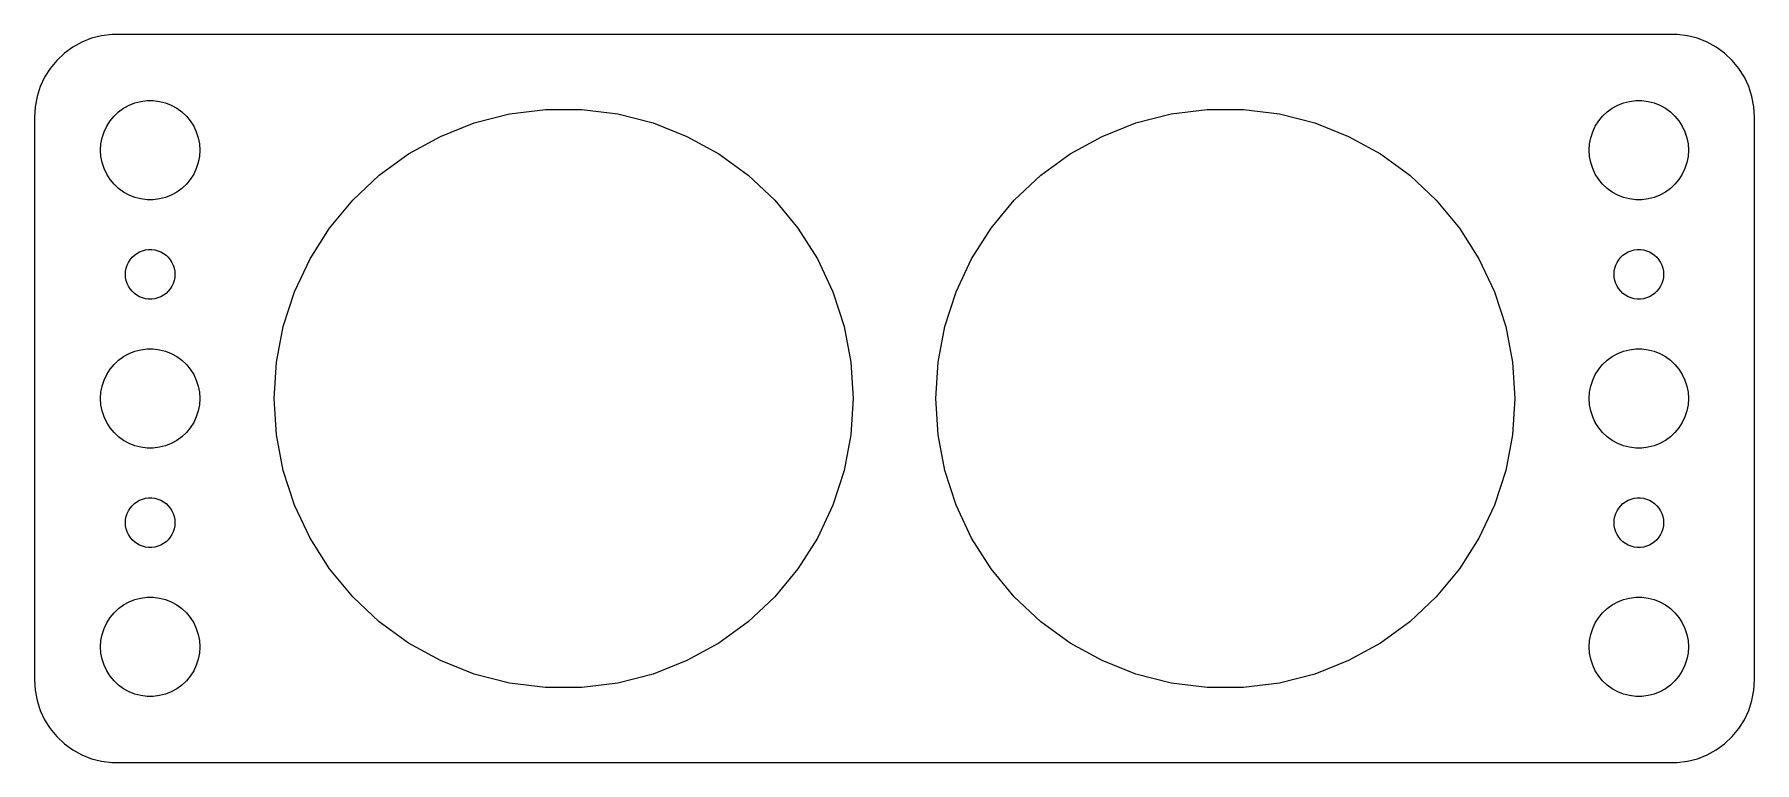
# Model space of a CAD drawing. Header units: metres. Extents: x -52 to 52, y -22 to 22.
import ezdxf

# ---------------------------------------------------------------- set-up
doc = ezdxf.new("R2010")
doc.units = ezdxf.units.M

msp = doc.modelspace()

# ---------------------------------------------------------------- linework, layer by layer
for p, q in [((-47.9369, 21.9114), (-48.5451, 21.7553)), ((-47.3139, 21.9901), (-47.9369, 21.9114)), ((47.3139, 21.9901), (-47.3139, 21.9901)), ((47.9369, 21.9114), (47.3139, 21.9901)), ((48.5451, 21.7553), (47.9369, 21.9114)), ((-50.1871, 20.8526), (-50.6448, 20.4227)), ((-49.6791, 21.2216), (-50.1871, 20.8526)), ((-49.1289, 21.5241), (-49.6791, 21.2216)), ((-48.5451, 21.7553), (-49.1289, 21.5241)), ((49.1289, 21.5241), (48.5451, 21.7553)), ((49.6791, 21.2216), (49.1289, 21.5241)), ((50.1871, 20.8526), (49.6791, 21.2216)), ((50.6448, 20.4227), (50.1871, 20.8526)), ((-51.0451, 19.9389), (-51.3815, 19.4088)), ((-50.6448, 20.4227), (-51.0451, 19.9389)), ((51.0451, 19.9389), (50.6448, 20.4227)), ((51.3815, 19.4088), (51.0451, 19.9389)), ((-51.6489, 18.8406), (-51.8429, 18.2434)), ((-51.3815, 19.4088), (-51.6489, 18.8406)), ((51.6489, 18.8406), (51.3815, 19.4088)), ((51.8429, 18.2434), (51.6489, 18.8406)), ((-51.8429, 18.2434), (-51.9606, 17.6267)), ((-46.6075, 17.533), (-46.2773, 17.7145)), ((-46.2773, 17.7145), (-45.927, 17.8532)), ((-45.927, 17.8532), (-45.5621, 17.9469)), ((-45.5621, 17.9469), (-45.1884, 17.9941)), ((-45.1884, 17.9941), (-44.8116, 17.9941)), ((-44.8116, 17.9941), (-44.4379, 17.9469)), ((-44.4379, 17.9469), (-44.0729, 17.8532)), ((-44.0729, 17.8532), (-43.7227, 17.7145)), ((-43.7227, 17.7145), (-43.3925, 17.533)), ((43.3925, 17.533), (43.7227, 17.7145)), ((43.7227, 17.7145), (44.0729, 17.8532)), ((44.0729, 17.8532), (44.4379, 17.9469)), ((44.4379, 17.9469), (44.8116, 17.9941)), ((44.8116, 17.9941), (45.1884, 17.9941)), ((45.1884, 17.9941), (45.5621, 17.9469)), ((45.5621, 17.9469), (45.927, 17.8532)), ((45.927, 17.8532), (46.2773, 17.7145)), ((46.2773, 17.7145), (46.6075, 17.533)), ((51.9606, 17.6267), (51.8429, 18.2434)), ((-51.9606, 17.6267), (-52, 17)), ((-52, 17), (-52, -17)), ((-47.6289, 16.4453), (-47.427, 16.7634)), ((-47.427, 16.7634), (-47.1869, 17.0536)), ((-47.1869, 17.0536), (-46.9123, 17.3115)), ((-46.9123, 17.3115), (-46.6075, 17.533)), ((-43.3925, 17.533), (-43.0877, 17.3115)), ((-43.0877, 17.3115), (-42.8131, 17.0536)), ((-42.8131, 17.0536), (-42.5729, 16.7634)), ((-42.5729, 16.7634), (-42.3711, 16.4453)), ((-27.4511, 15.8345), (-25.4078, 16.6435)), ((-25.4078, 16.6435), (-23.2792, 17.19)), ((-23.2792, 17.19), (-21.0988, 17.4655)), ((-21.0988, 17.4655), (-18.9012, 17.4655)), ((-18.9012, 17.4655), (-16.7208, 17.19)), ((-16.7208, 17.19), (-14.5922, 16.6435)), ((-14.5922, 16.6435), (-12.5489, 15.8345)), ((12.5489, 15.8345), (14.5922, 16.6435)), ((14.5922, 16.6435), (16.7208, 17.19)), ((16.7208, 17.19), (18.9012, 17.4655)), ((18.9012, 17.4655), (21.0988, 17.4655)), ((21.0988, 17.4655), (23.2792, 17.19)), ((23.2792, 17.19), (25.4078, 16.6435)), ((25.4078, 16.6435), (27.4511, 15.8345)), ((42.3711, 16.4453), (42.5729, 16.7634)), ((42.5729, 16.7634), (42.8131, 17.0536)), ((42.8131, 17.0536), (43.0877, 17.3115)), ((43.0877, 17.3115), (43.3925, 17.533)), ((46.6075, 17.533), (46.9123, 17.3115)), ((46.9123, 17.3115), (47.1869, 17.0536)), ((47.1869, 17.0536), (47.427, 16.7634)), ((47.427, 16.7634), (47.6289, 16.4453)), ((52, 17), (51.9606, 17.6267)), ((52, -17), (52, 17)), ((-47.9763, 15.376), (-47.9057, 15.7461)), ((-47.9057, 15.7461), (-47.7893, 16.1044)), ((-47.7893, 16.1044), (-47.6289, 16.4453)), ((-42.3711, 16.4453), (-42.2107, 16.1044)), ((-42.2107, 16.1044), (-42.0942, 15.7461)), ((-42.0942, 15.7461), (-42.0237, 15.376)), ((-29.377, 14.7757), (-27.4511, 15.8345)), ((-12.5489, 15.8345), (-10.623, 14.7757)), ((10.623, 14.7757), (12.5489, 15.8345)), ((27.4511, 15.8345), (29.377, 14.7757)), ((42.0237, 15.376), (42.0942, 15.7461)), ((42.0942, 15.7461), (42.2107, 16.1044)), ((42.2107, 16.1044), (42.3711, 16.4453)), ((47.6289, 16.4453), (47.7893, 16.1044)), ((47.7893, 16.1044), (47.9057, 15.7461)), ((47.9057, 15.7461), (47.9763, 15.376)), ((-48, 15), (-47.9763, 15.376)), ((-47.9763, 14.624), (-48, 15)), ((-47.9057, 14.2539), (-47.9763, 14.624)), ((-42.0237, 14.624), (-42.0942, 14.2539)), ((-42.0237, 15.376), (-42, 15)), ((-42, 15), (-42.0237, 14.624)), ((-31.1549, 13.484), (-29.377, 14.7757)), ((-10.623, 14.7757), (-8.84508, 13.484)), ((8.84508, 13.484), (10.623, 14.7757)), ((29.377, 14.7757), (31.1549, 13.484)), ((42, 15), (42.0237, 15.376)), ((42.0237, 14.624), (42, 15)), ((42.0942, 14.2539), (42.0237, 14.624)), ((47.9763, 14.624), (47.9057, 14.2539)), ((47.9763, 15.376), (48, 15)), ((48, 15), (47.9763, 14.624)), ((-47.7893, 13.8956), (-47.9057, 14.2539)), ((-47.6289, 13.5547), (-47.7893, 13.8956)), ((-47.427, 13.2366), (-47.6289, 13.5547)), ((-42.3711, 13.5547), (-42.5729, 13.2366)), ((-42.2107, 13.8956), (-42.3711, 13.5547)), ((-42.0942, 14.2539), (-42.2107, 13.8956)), ((42.2107, 13.8956), (42.0942, 14.2539)), ((42.3711, 13.5547), (42.2107, 13.8956)), ((42.5729, 13.2366), (42.3711, 13.5547)), ((47.6289, 13.5547), (47.427, 13.2366)), ((47.7893, 13.8956), (47.6289, 13.5547)), ((47.9057, 14.2539), (47.7893, 13.8956)), ((-47.1869, 12.9464), (-47.427, 13.2366)), ((-46.9123, 12.6884), (-47.1869, 12.9464)), ((-46.6075, 12.467), (-46.9123, 12.6884)), ((-43.0877, 12.6884), (-43.3925, 12.467)), ((-42.8131, 12.9464), (-43.0877, 12.6884)), ((-42.5729, 13.2366), (-42.8131, 12.9464)), ((-32.7569, 11.9796), (-31.1549, 13.484)), ((-8.84508, 13.484), (-7.24304, 11.9796)), ((7.24304, 11.9796), (8.84508, 13.484)), ((31.1549, 13.484), (32.7569, 11.9796)), ((42.8131, 12.9464), (42.5729, 13.2366)), ((43.0877, 12.6884), (42.8131, 12.9464)), ((43.3925, 12.467), (43.0877, 12.6884)), ((46.9123, 12.6884), (46.6075, 12.467)), ((47.1869, 12.9464), (46.9123, 12.6884)), ((47.427, 13.2366), (47.1869, 12.9464)), ((-46.2773, 12.2855), (-46.6075, 12.467)), ((-45.927, 12.1468), (-46.2773, 12.2855)), ((-45.5621, 12.0531), (-45.927, 12.1468)), ((-45.1884, 12.0059), (-45.5621, 12.0531)), ((-44.8116, 12.0059), (-45.1884, 12.0059)), ((-44.4379, 12.0531), (-44.8116, 12.0059)), ((-44.0729, 12.1468), (-44.4379, 12.0531)), ((-43.7227, 12.2855), (-44.0729, 12.1468)), ((-43.3925, 12.467), (-43.7227, 12.2855)), ((-34.1578, 10.2862), (-32.7569, 11.9796)), ((-7.24304, 11.9796), (-5.84219, 10.2862)), ((5.84219, 10.2862), (7.24304, 11.9796)), ((32.7569, 11.9796), (34.1578, 10.2862)), ((43.7227, 12.2855), (43.3925, 12.467)), ((44.0729, 12.1468), (43.7227, 12.2855)), ((44.4379, 12.0531), (44.0729, 12.1468)), ((44.8116, 12.0059), (44.4379, 12.0531)), ((45.1884, 12.0059), (44.8116, 12.0059)), ((45.5621, 12.0531), (45.1884, 12.0059)), ((45.927, 12.1468), (45.5621, 12.0531)), ((46.2773, 12.2855), (45.927, 12.1468)), ((46.6075, 12.467), (46.2773, 12.2855)), ((-35.3354, 8.43068), (-34.1578, 10.2862)), ((-5.84219, 10.2862), (-4.66463, 8.43068)), ((4.66463, 8.43068), (5.84219, 10.2862)), ((34.1578, 10.2862), (35.3354, 8.43068)), ((-46.3145, 8.22263), (-46.2135, 8.38167)), ((-46.2135, 8.38167), (-46.0934, 8.52681)), ((-46.0934, 8.52681), (-45.9561, 8.65576)), ((-45.9561, 8.65576), (-45.8037, 8.76648)), ((-45.8037, 8.76648), (-45.6387, 8.85724)), ((-45.6387, 8.85724), (-45.4635, 8.92657)), ((-45.4635, 8.92657), (-45.2811, 8.97342)), ((-45.2811, 8.97342), (-45.0942, 8.99704)), ((-45.0942, 8.99704), (-44.9058, 8.99704)), ((-44.9058, 8.99704), (-44.7189, 8.97342)), ((-44.7189, 8.97342), (-44.5365, 8.92657)), ((-44.5365, 8.92657), (-44.3613, 8.85724)), ((-44.3613, 8.85724), (-44.1963, 8.76648)), ((-44.1963, 8.76648), (-44.0439, 8.65576)), ((-44.0439, 8.65576), (-43.9065, 8.52681)), ((-43.9065, 8.52681), (-43.7865, 8.38167)), ((-43.7865, 8.38167), (-43.6855, 8.22263)), ((-36.2711, 6.44217), (-35.3354, 8.43068)), ((-4.66463, 8.43068), (-3.7289, 6.44217)), ((3.7289, 6.44217), (4.66463, 8.43068)), ((35.3354, 8.43068), (36.2711, 6.44217)), ((43.6855, 8.22263), (43.7865, 8.38167)), ((43.7865, 8.38167), (43.9065, 8.52681)), ((43.9065, 8.52681), (44.0439, 8.65576)), ((44.0439, 8.65576), (44.1963, 8.76648)), ((44.1963, 8.76648), (44.3613, 8.85724)), ((44.3613, 8.85724), (44.5365, 8.92657)), ((44.5365, 8.92657), (44.7189, 8.97342)), ((44.7189, 8.97342), (44.9058, 8.99704)), ((44.9058, 8.99704), (45.0942, 8.99704)), ((45.0942, 8.99704), (45.2811, 8.97342)), ((45.2811, 8.97342), (45.4635, 8.92657)), ((45.4635, 8.92657), (45.6387, 8.85724)), ((45.6387, 8.85724), (45.8037, 8.76648)), ((45.8037, 8.76648), (45.9561, 8.65576)), ((45.9561, 8.65576), (46.0934, 8.52681)), ((46.0934, 8.52681), (46.2135, 8.38167)), ((46.2135, 8.38167), (46.3145, 8.22263)), ((-46.5, 7.5), (-46.4882, 7.68799)), ((-46.4882, 7.312), (-46.5, 7.5)), ((-46.4882, 7.68799), (-46.4529, 7.87303)), ((-46.4529, 7.12695), (-46.4882, 7.312)), ((-46.4529, 7.87303), (-46.3947, 8.05219)), ((-46.3947, 8.05219), (-46.3145, 8.22263)), ((-43.6855, 8.22263), (-43.6053, 8.05219)), ((-43.6053, 8.05219), (-43.5471, 7.87303)), ((-43.5471, 7.87303), (-43.5118, 7.68799)), ((-43.5118, 7.312), (-43.5471, 7.12695)), ((-43.5118, 7.68799), (-43.5, 7.5)), ((-43.5, 7.5), (-43.5118, 7.312)), ((43.5, 7.5), (43.5118, 7.68799)), ((43.5118, 7.312), (43.5, 7.5)), ((43.5118, 7.68799), (43.5471, 7.87303)), ((43.5471, 7.12695), (43.5118, 7.312)), ((43.5471, 7.87303), (43.6053, 8.05219)), ((43.6053, 8.05219), (43.6855, 8.22263)), ((46.3145, 8.22263), (46.3947, 8.05219)), ((46.3947, 8.05219), (46.4529, 7.87303)), ((46.4529, 7.87303), (46.4882, 7.68799)), ((46.4882, 7.312), (46.4529, 7.12695)), ((46.4882, 7.68799), (46.5, 7.5)), ((46.5, 7.5), (46.4882, 7.312)), ((-46.3947, 6.9478), (-46.4529, 7.12695)), ((-46.3145, 6.77736), (-46.3947, 6.9478)), ((-46.2135, 6.61832), (-46.3145, 6.77736)), ((-46.0934, 6.47318), (-46.2135, 6.61832)), ((-45.9561, 6.34422), (-46.0934, 6.47318)), ((-45.8037, 6.23351), (-45.9561, 6.34422)), ((-44.0439, 6.34422), (-44.1963, 6.23351)), ((-43.9065, 6.47318), (-44.0439, 6.34422)), ((-43.7865, 6.61832), (-43.9065, 6.47318)), ((-43.6855, 6.77736), (-43.7865, 6.61832)), ((-43.6053, 6.9478), (-43.6855, 6.77736)), ((-43.5471, 7.12695), (-43.6053, 6.9478)), ((-36.9502, 4.35207), (-36.2711, 6.44217)), ((-3.7289, 6.44217), (-3.04979, 4.35207)), ((3.04979, 4.35207), (3.7289, 6.44217)), ((36.2711, 6.44217), (36.9502, 4.35207)), ((43.6053, 6.9478), (43.5471, 7.12695)), ((43.6855, 6.77736), (43.6053, 6.9478)), ((43.7865, 6.61832), (43.6855, 6.77736)), ((43.9065, 6.47318), (43.7865, 6.61832)), ((44.0439, 6.34422), (43.9065, 6.47318)), ((44.1963, 6.23351), (44.0439, 6.34422)), ((45.9561, 6.34422), (45.8037, 6.23351)), ((46.0934, 6.47318), (45.9561, 6.34422)), ((46.2135, 6.61832), (46.0934, 6.47318)), ((46.3145, 6.77736), (46.2135, 6.61832)), ((46.3947, 6.9478), (46.3145, 6.77736)), ((46.4529, 7.12695), (46.3947, 6.9478)), ((-45.6387, 6.14275), (-45.8037, 6.23351)), ((-45.4635, 6.07341), (-45.6387, 6.14275)), ((-45.2811, 6.02657), (-45.4635, 6.07341)), ((-45.0942, 6.00294), (-45.2811, 6.02657)), ((-44.9058, 6.00294), (-45.0942, 6.00294)), ((-44.7189, 6.02657), (-44.9058, 6.00294)), ((-44.5365, 6.07341), (-44.7189, 6.02657)), ((-44.3613, 6.14275), (-44.5365, 6.07341)), ((-44.1963, 6.23351), (-44.3613, 6.14275)), ((44.3613, 6.14275), (44.1963, 6.23351)), ((44.5365, 6.07341), (44.3613, 6.14275)), ((44.7189, 6.02657), (44.5365, 6.07341)), ((44.9058, 6.00294), (44.7189, 6.02657)), ((45.0942, 6.00294), (44.9058, 6.00294)), ((45.2811, 6.02657), (45.0942, 6.00294)), ((45.4635, 6.07341), (45.2811, 6.02657)), ((45.6387, 6.14275), (45.4635, 6.07341)), ((45.8037, 6.23351), (45.6387, 6.14275)), ((-37.362, 2.19333), (-36.9502, 4.35207)), ((-3.04979, 4.35207), (-2.63799, 2.19333)), ((2.63799, 2.19333), (3.04979, 4.35207)), ((36.9502, 4.35207), (37.362, 2.19333)), ((-47.1869, 2.05363), (-46.9123, 2.31154)), ((-46.9123, 2.31154), (-46.6075, 2.53297)), ((-46.6075, 2.53297), (-46.2773, 2.71448)), ((-46.2773, 2.71448), (-45.927, 2.85316)), ((-45.927, 2.85316), (-45.5621, 2.94685)), ((-45.5621, 2.94685), (-45.1884, 2.99408)), ((-45.1884, 2.99408), (-44.8116, 2.99408)), ((-44.8116, 2.99408), (-44.4379, 2.94685)), ((-44.4379, 2.94685), (-44.0729, 2.85316)), ((-44.0729, 2.85316), (-43.7227, 2.71448)), ((-43.7227, 2.71448), (-43.3925, 2.53297)), ((-43.3925, 2.53297), (-43.0877, 2.31154)), ((-43.0877, 2.31154), (-42.8131, 2.05363)), ((-37.5, 0), (-37.362, 2.19333)), ((-2.63799, 2.19333), (-2.5, 0)), ((2.5, 0), (2.63799, 2.19333)), ((37.362, 2.19333), (37.5, 0)), ((42.8131, 2.05363), (43.0877, 2.31154)), ((43.0877, 2.31154), (43.3925, 2.53297)), ((43.3925, 2.53297), (43.7227, 2.71448)), ((43.7227, 2.71448), (44.0729, 2.85316)), ((44.0729, 2.85316), (44.4379, 2.94685)), ((44.4379, 2.94685), (44.8116, 2.99408)), ((44.8116, 2.99408), (45.1884, 2.99408)), ((45.1884, 2.99408), (45.5621, 2.94685)), ((45.5621, 2.94685), (45.927, 2.85316)), ((45.927, 2.85316), (46.2773, 2.71448)), ((46.2773, 2.71448), (46.6075, 2.53297)), ((46.6075, 2.53297), (46.9123, 2.31154)), ((46.9123, 2.31154), (47.1869, 2.05363)), ((-47.9057, 0.74606), (-47.7893, 1.10437)), ((-47.7893, 1.10437), (-47.6289, 1.44525)), ((-47.6289, 1.44525), (-47.427, 1.76335)), ((-47.427, 1.76335), (-47.1869, 2.05363)), ((-42.8131, 2.05363), (-42.5729, 1.76335)), ((-42.5729, 1.76335), (-42.3711, 1.44525)), ((-42.3711, 1.44525), (-42.2107, 1.10437)), ((-42.2107, 1.10437), (-42.0942, 0.74606)), ((42.0942, 0.74606), (42.2107, 1.10437)), ((42.2107, 1.10437), (42.3711, 1.44525)), ((42.3711, 1.44525), (42.5729, 1.76335)), ((42.5729, 1.76335), (42.8131, 2.05363)), ((47.1869, 2.05363), (47.427, 1.76335)), ((47.427, 1.76335), (47.6289, 1.44525)), ((47.6289, 1.44525), (47.7893, 1.10437)), ((47.7893, 1.10437), (47.9057, 0.74606)), ((-48, 0), (-47.9763, 0.37599)), ((-47.9763, -0.37599), (-48, 0)), ((-47.9763, 0.37599), (-47.9057, 0.74606)), ((-42.0942, 0.74606), (-42.0237, 0.37599)), ((-42.0237, 0.37599), (-42, 0)), ((-42, 0), (-42.0237, -0.37599)), ((-37.362, -2.19333), (-37.5, 0)), ((-2.5, 0), (-2.63799, -2.19333)), ((2.63799, -2.19333), (2.5, 0)), ((37.5, 0), (37.362, -2.19333)), ((42, 0), (42.0237, 0.37599)), ((42.0237, -0.37599), (42, 0)), ((42.0237, 0.37599), (42.0942, 0.74606)), ((47.9057, 0.74606), (47.9763, 0.37599)), ((47.9763, 0.37599), (48, 0)), ((48, 0), (47.9763, -0.37599)), ((-47.9057, -0.74606), (-47.9763, -0.37599)), ((-47.7893, -1.10437), (-47.9057, -0.74606)), ((-42.0942, -0.74606), (-42.2107, -1.10437)), ((-42.0237, -0.37599), (-42.0942, -0.74606)), ((42.0942, -0.74606), (42.0237, -0.37599)), ((42.2107, -1.10437), (42.0942, -0.74606)), ((47.9057, -0.74606), (47.7893, -1.10437)), ((47.9763, -0.37599), (47.9057, -0.74606)), ((-47.6289, -1.44525), (-47.7893, -1.10437)), ((-47.427, -1.76335), (-47.6289, -1.44525)), ((-47.1869, -2.05363), (-47.427, -1.76335)), ((-46.9123, -2.31154), (-47.1869, -2.05363)), ((-42.8131, -2.05363), (-43.0877, -2.31154)), ((-42.5729, -1.76335), (-42.8131, -2.05363)), ((-42.3711, -1.44525), (-42.5729, -1.76335)), ((-42.2107, -1.10437), (-42.3711, -1.44525)), ((42.3711, -1.44525), (42.2107, -1.10437)), ((42.5729, -1.76335), (42.3711, -1.44525)), ((42.8131, -2.05363), (42.5729, -1.76335)), ((43.0877, -2.31154), (42.8131, -2.05363)), ((47.1869, -2.05363), (46.9123, -2.31154)), ((47.427, -1.76335), (47.1869, -2.05363)), ((47.6289, -1.44525), (47.427, -1.76335)), ((47.7893, -1.10437), (47.6289, -1.44525)), ((-46.6075, -2.53297), (-46.9123, -2.31154)), ((-46.2773, -2.71448), (-46.6075, -2.53297)), ((-45.927, -2.85316), (-46.2773, -2.71448)), ((-45.5621, -2.94685), (-45.927, -2.85316)), ((-45.1884, -2.99408), (-45.5621, -2.94685)), ((-44.8116, -2.99408), (-45.1884, -2.99408)), ((-44.4379, -2.94685), (-44.8116, -2.99408)), ((-44.0729, -2.85316), (-44.4379, -2.94685)), ((-43.7227, -2.71448), (-44.0729, -2.85316)), ((-43.3925, -2.53297), (-43.7227, -2.71448)), ((-43.0877, -2.31154), (-43.3925, -2.53297)), ((-36.9502, -4.35207), (-37.362, -2.19333)), ((-2.63799, -2.19333), (-3.04979, -4.35207)), ((3.04979, -4.35207), (2.63799, -2.19333)), ((37.362, -2.19333), (36.9502, -4.35207)), ((43.3925, -2.53297), (43.0877, -2.31154)), ((43.7227, -2.71448), (43.3925, -2.53297)), ((44.0729, -2.85316), (43.7227, -2.71448)), ((44.4379, -2.94685), (44.0729, -2.85316)), ((44.8116, -2.99408), (44.4379, -2.94685)), ((45.1884, -2.99408), (44.8116, -2.99408)), ((45.5621, -2.94685), (45.1884, -2.99408)), ((45.927, -2.85316), (45.5621, -2.94685)), ((46.2773, -2.71448), (45.927, -2.85316)), ((46.6075, -2.53297), (46.2773, -2.71448)), ((46.9123, -2.31154), (46.6075, -2.53297)), ((-36.2711, -6.44217), (-36.9502, -4.35207)), ((-3.04979, -4.35207), (-3.7289, -6.44217)), ((3.7289, -6.44217), (3.04979, -4.35207)), ((36.9502, -4.35207), (36.2711, -6.44217)), ((-45.9561, -6.34422), (-45.8037, -6.23351)), ((-45.8037, -6.23351), (-45.6387, -6.14275)), ((-45.6387, -6.14275), (-45.4635, -6.07341)), ((-45.4635, -6.07341), (-45.2811, -6.02657)), ((-45.2811, -6.02657), (-45.0942, -6.00294)), ((-45.0942, -6.00294), (-44.9058, -6.00294)), ((-44.9058, -6.00294), (-44.7189, -6.02657)), ((-44.7189, -6.02657), (-44.5365, -6.07341)), ((-44.5365, -6.07341), (-44.3613, -6.14275)), ((-44.3613, -6.14275), (-44.1963, -6.23351)), ((-44.1963, -6.23351), (-44.0439, -6.34422)), ((44.0439, -6.34422), (44.1963, -6.23351)), ((44.1963, -6.23351), (44.3613, -6.14275)), ((44.3613, -6.14275), (44.5365, -6.07341)), ((44.5365, -6.07341), (44.7189, -6.02657)), ((44.7189, -6.02657), (44.9058, -6.00294)), ((44.9058, -6.00294), (45.0942, -6.00294)), ((45.0942, -6.00294), (45.2811, -6.02657)), ((45.2811, -6.02657), (45.4635, -6.07341)), ((45.4635, -6.07341), (45.6387, -6.14275)), ((45.6387, -6.14275), (45.8037, -6.23351)), ((45.8037, -6.23351), (45.9561, -6.34422)), ((-46.4882, -7.312), (-46.4529, -7.12695)), ((-46.4529, -7.12695), (-46.3947, -6.9478)), ((-46.3947, -6.9478), (-46.3145, -6.77736)), ((-46.3145, -6.77736), (-46.2135, -6.61832)), ((-46.2135, -6.61832), (-46.0934, -6.47318)), ((-46.0934, -6.47318), (-45.9561, -6.34422)), ((-44.0439, -6.34422), (-43.9065, -6.47318)), ((-43.9065, -6.47318), (-43.7865, -6.61832)), ((-43.7865, -6.61832), (-43.6855, -6.77736)), ((-43.6855, -6.77736), (-43.6053, -6.9478)), ((-43.6053, -6.9478), (-43.5471, -7.12695)), ((-43.5471, -7.12695), (-43.5118, -7.312)), ((-35.3354, -8.43068), (-36.2711, -6.44217)), ((-3.7289, -6.44217), (-4.66463, -8.43068)), ((4.66463, -8.43068), (3.7289, -6.44217)), ((36.2711, -6.44217), (35.3354, -8.43068)), ((43.5118, -7.312), (43.5471, -7.12695)), ((43.5471, -7.12695), (43.6053, -6.9478)), ((43.6053, -6.9478), (43.6855, -6.77736)), ((43.6855, -6.77736), (43.7865, -6.61832)), ((43.7865, -6.61832), (43.9065, -6.47318)), ((43.9065, -6.47318), (44.0439, -6.34422)), ((45.9561, -6.34422), (46.0934, -6.47318)), ((46.0934, -6.47318), (46.2135, -6.61832)), ((46.2135, -6.61832), (46.3145, -6.77736)), ((46.3145, -6.77736), (46.3947, -6.9478)), ((46.3947, -6.9478), (46.4529, -7.12695)), ((46.4529, -7.12695), (46.4882, -7.312)), ((-46.5, -7.5), (-46.4882, -7.312)), ((-46.4882, -7.68799), (-46.5, -7.5)), ((-46.4529, -7.87303), (-46.4882, -7.68799)), ((-46.3947, -8.05219), (-46.4529, -7.87303)), ((-46.3145, -8.22263), (-46.3947, -8.05219)), ((-46.2135, -8.38167), (-46.3145, -8.22263)), ((-43.6855, -8.22263), (-43.7865, -8.38167)), ((-43.6053, -8.05219), (-43.6855, -8.22263)), ((-43.5471, -7.87303), (-43.6053, -8.05219)), ((-43.5118, -7.68799), (-43.5471, -7.87303)), ((-43.5118, -7.312), (-43.5, -7.5)), ((-43.5, -7.5), (-43.5118, -7.68799)), ((43.5, -7.5), (43.5118, -7.312)), ((43.5118, -7.68799), (43.5, -7.5)), ((43.5471, -7.87303), (43.5118, -7.68799)), ((43.6053, -8.05219), (43.5471, -7.87303)), ((43.6855, -8.22263), (43.6053, -8.05219)), ((43.7865, -8.38167), (43.6855, -8.22263)), ((46.3145, -8.22263), (46.2135, -8.38167)), ((46.3947, -8.05219), (46.3145, -8.22263)), ((46.4529, -7.87303), (46.3947, -8.05219)), ((46.4882, -7.68799), (46.4529, -7.87303)), ((46.4882, -7.312), (46.5, -7.5)), ((46.5, -7.5), (46.4882, -7.68799)), ((-46.0934, -8.52681), (-46.2135, -8.38167)), ((-45.9561, -8.65576), (-46.0934, -8.52681)), ((-45.8037, -8.76648), (-45.9561, -8.65576)), ((-45.6387, -8.85724), (-45.8037, -8.76648)), ((-45.4635, -8.92657), (-45.6387, -8.85724)), ((-45.2811, -8.97342), (-45.4635, -8.92657)), ((-45.0942, -8.99704), (-45.2811, -8.97342)), ((-44.9058, -8.99704), (-45.0942, -8.99704)), ((-44.7189, -8.97342), (-44.9058, -8.99704)), ((-44.5365, -8.92657), (-44.7189, -8.97342)), ((-44.3613, -8.85724), (-44.5365, -8.92657)), ((-44.1963, -8.76648), (-44.3613, -8.85724)), ((-44.0439, -8.65576), (-44.1963, -8.76648)), ((-43.9065, -8.52681), (-44.0439, -8.65576)), ((-43.7865, -8.38167), (-43.9065, -8.52681)), ((-34.1578, -10.2862), (-35.3354, -8.43068)), ((-4.66463, -8.43068), (-5.84219, -10.2862)), ((5.84219, -10.2862), (4.66463, -8.43068)), ((35.3354, -8.43068), (34.1578, -10.2862)), ((43.9065, -8.52681), (43.7865, -8.38167)), ((44.0439, -8.65576), (43.9065, -8.52681)), ((44.1963, -8.76648), (44.0439, -8.65576)), ((44.3613, -8.85724), (44.1963, -8.76648)), ((44.5365, -8.92657), (44.3613, -8.85724)), ((44.7189, -8.97342), (44.5365, -8.92657)), ((44.9058, -8.99704), (44.7189, -8.97342)), ((45.0942, -8.99704), (44.9058, -8.99704)), ((45.2811, -8.97342), (45.0942, -8.99704)), ((45.4635, -8.92657), (45.2811, -8.97342)), ((45.6387, -8.85724), (45.4635, -8.92657)), ((45.8037, -8.76648), (45.6387, -8.85724)), ((45.9561, -8.65576), (45.8037, -8.76648)), ((46.0934, -8.52681), (45.9561, -8.65576)), ((46.2135, -8.38167), (46.0934, -8.52681)), ((-32.7569, -11.9796), (-34.1578, -10.2862)), ((-5.84219, -10.2862), (-7.24304, -11.9796)), ((7.24304, -11.9796), (5.84219, -10.2862)), ((34.1578, -10.2862), (32.7569, -11.9796)), ((-46.9123, -12.6884), (-46.6075, -12.467)), ((-46.6075, -12.467), (-46.2773, -12.2855)), ((-46.2773, -12.2855), (-45.927, -12.1468)), ((-45.927, -12.1468), (-45.5621, -12.0531)), ((-45.5621, -12.0531), (-45.1884, -12.0059)), ((-45.1884, -12.0059), (-44.8116, -12.0059)), ((-44.8116, -12.0059), (-44.4379, -12.0531)), ((-44.4379, -12.0531), (-44.0729, -12.1468)), ((-44.0729, -12.1468), (-43.7227, -12.2855)), ((-43.7227, -12.2855), (-43.3925, -12.467)), ((-43.3925, -12.467), (-43.0877, -12.6884)), ((-31.1549, -13.484), (-32.7569, -11.9796)), ((-7.24304, -11.9796), (-8.84508, -13.484)), ((8.84508, -13.484), (7.24304, -11.9796)), ((32.7569, -11.9796), (31.1549, -13.484)), ((43.0877, -12.6884), (43.3925, -12.467)), ((43.3925, -12.467), (43.7227, -12.2855)), ((43.7227, -12.2855), (44.0729, -12.1468)), ((44.0729, -12.1468), (44.4379, -12.0531)), ((44.4379, -12.0531), (44.8116, -12.0059)), ((44.8116, -12.0059), (45.1884, -12.0059)), ((45.1884, -12.0059), (45.5621, -12.0531)), ((45.5621, -12.0531), (45.927, -12.1468)), ((45.927, -12.1468), (46.2773, -12.2855)), ((46.2773, -12.2855), (46.6075, -12.467)), ((46.6075, -12.467), (46.9123, -12.6884)), ((-47.6289, -13.5547), (-47.427, -13.2366)), ((-47.427, -13.2366), (-47.1869, -12.9464)), ((-47.1869, -12.9464), (-46.9123, -12.6884)), ((-43.0877, -12.6884), (-42.8131, -12.9464)), ((-42.8131, -12.9464), (-42.5729, -13.2366)), ((-42.5729, -13.2366), (-42.3711, -13.5547)), ((-29.377, -14.7757), (-31.1549, -13.484)), ((-8.84508, -13.484), (-10.623, -14.7757)), ((10.623, -14.7757), (8.84508, -13.484)), ((31.1549, -13.484), (29.377, -14.7757)), ((42.3711, -13.5547), (42.5729, -13.2366)), ((42.5729, -13.2366), (42.8131, -12.9464)), ((42.8131, -12.9464), (43.0877, -12.6884)), ((46.9123, -12.6884), (47.1869, -12.9464)), ((47.1869, -12.9464), (47.427, -13.2366)), ((47.427, -13.2366), (47.6289, -13.5547)), ((-47.9763, -14.624), (-47.9057, -14.2539)), ((-47.9057, -14.2539), (-47.7893, -13.8956)), ((-47.7893, -13.8956), (-47.6289, -13.5547)), ((-42.3711, -13.5547), (-42.2107, -13.8956)), ((-42.2107, -13.8956), (-42.0942, -14.2539)), ((-42.0942, -14.2539), (-42.0237, -14.624)), ((42.0237, -14.624), (42.0942, -14.2539)), ((42.0942, -14.2539), (42.2107, -13.8956)), ((42.2107, -13.8956), (42.3711, -13.5547)), ((47.6289, -13.5547), (47.7893, -13.8956)), ((47.7893, -13.8956), (47.9057, -14.2539)), ((47.9057, -14.2539), (47.9763, -14.624)), ((-48, -15), (-47.9763, -14.624)), ((-47.9763, -15.376), (-48, -15)), ((-47.9057, -15.7461), (-47.9763, -15.376)), ((-42.0237, -15.376), (-42.0942, -15.7461)), ((-42.0237, -14.624), (-42, -15)), ((-42, -15), (-42.0237, -15.376)), ((-27.4511, -15.8345), (-29.377, -14.7757)), ((-10.623, -14.7757), (-12.5489, -15.8345)), ((12.5489, -15.8345), (10.623, -14.7757)), ((29.377, -14.7757), (27.4511, -15.8345)), ((42, -15), (42.0237, -14.624)), ((42.0237, -15.376), (42, -15)), ((42.0942, -15.7461), (42.0237, -15.376)), ((47.9763, -15.376), (47.9057, -15.7461)), ((47.9763, -14.624), (48, -15)), ((48, -15), (47.9763, -15.376)), ((-47.7893, -16.1044), (-47.9057, -15.7461)), ((-47.6289, -16.4453), (-47.7893, -16.1044)), ((-47.427, -16.7634), (-47.6289, -16.4453)), ((-42.3711, -16.4453), (-42.5729, -16.7634)), ((-42.2107, -16.1044), (-42.3711, -16.4453)), ((-42.0942, -15.7461), (-42.2107, -16.1044)), ((-25.4078, -16.6435), (-27.4511, -15.8345)), ((-12.5489, -15.8345), (-14.5922, -16.6435)), ((14.5922, -16.6435), (12.5489, -15.8345)), ((27.4511, -15.8345), (25.4078, -16.6435)), ((42.2107, -16.1044), (42.0942, -15.7461)), ((42.3711, -16.4453), (42.2107, -16.1044)), ((42.5729, -16.7634), (42.3711, -16.4453)), ((47.6289, -16.4453), (47.427, -16.7634)), ((47.7893, -16.1044), (47.6289, -16.4453)), ((47.9057, -15.7461), (47.7893, -16.1044)), ((-52, -17), (-51.9606, -17.6267)), ((-51.9606, -17.6267), (-51.8429, -18.2434)), ((-47.1869, -17.0536), (-47.427, -16.7634)), ((-46.9123, -17.3115), (-47.1869, -17.0536)), ((-46.6075, -17.533), (-46.9123, -17.3115)), ((-46.2773, -17.7145), (-46.6075, -17.533)), ((-43.3925, -17.533), (-43.7227, -17.7145)), ((-43.0877, -17.3115), (-43.3925, -17.533)), ((-42.8131, -17.0536), (-43.0877, -17.3115)), ((-42.5729, -16.7634), (-42.8131, -17.0536)), ((-23.2792, -17.19), (-25.4078, -16.6435)), ((-21.0988, -17.4655), (-23.2792, -17.19)), ((-18.9012, -17.4655), (-21.0988, -17.4655)), ((-16.7208, -17.19), (-18.9012, -17.4655)), ((-14.5922, -16.6435), (-16.7208, -17.19)), ((16.7208, -17.19), (14.5922, -16.6435)), ((18.9012, -17.4655), (16.7208, -17.19)), ((21.0988, -17.4655), (18.9012, -17.4655)), ((23.2792, -17.19), (21.0988, -17.4655)), ((25.4078, -16.6435), (23.2792, -17.19)), ((42.8131, -17.0536), (42.5729, -16.7634)), ((43.0877, -17.3115), (42.8131, -17.0536)), ((43.3925, -17.533), (43.0877, -17.3115)), ((43.7227, -17.7145), (43.3925, -17.533)), ((46.6075, -17.533), (46.2773, -17.7145)), ((46.9123, -17.3115), (46.6075, -17.533)), ((47.1869, -17.0536), (46.9123, -17.3115)), ((47.427, -16.7634), (47.1869, -17.0536)), ((51.8429, -18.2434), (51.9606, -17.6267)), ((51.9606, -17.6267), (52, -17)), ((-51.8429, -18.2434), (-51.6489, -18.8406)), ((-45.927, -17.8532), (-46.2773, -17.7145)), ((-45.5621, -17.9469), (-45.927, -17.8532)), ((-45.1884, -17.9941), (-45.5621, -17.9469)), ((-44.8116, -17.9941), (-45.1884, -17.9941)), ((-44.4379, -17.9469), (-44.8116, -17.9941)), ((-44.0729, -17.8532), (-44.4379, -17.9469)), ((-43.7227, -17.7145), (-44.0729, -17.8532)), ((44.0729, -17.8532), (43.7227, -17.7145)), ((44.4379, -17.9469), (44.0729, -17.8532)), ((44.8116, -17.9941), (44.4379, -17.9469)), ((45.1884, -17.9941), (44.8116, -17.9941)), ((45.5621, -17.9469), (45.1884, -17.9941)), ((45.927, -17.8532), (45.5621, -17.9469)), ((46.2773, -17.7145), (45.927, -17.8532)), ((51.6489, -18.8406), (51.8429, -18.2434)), ((-51.6489, -18.8406), (-51.3815, -19.4088)), ((-51.3815, -19.4088), (-51.0451, -19.9389)), ((51.0451, -19.9389), (51.3815, -19.4088)), ((51.3815, -19.4088), (51.6489, -18.8406)), ((-51.0451, -19.9389), (-50.6448, -20.4227)), ((-50.6448, -20.4227), (-50.1871, -20.8526)), ((50.1871, -20.8526), (50.6448, -20.4227)), ((50.6448, -20.4227), (51.0451, -19.9389)), ((-50.1871, -20.8526), (-49.6791, -21.2216)), ((-49.6791, -21.2216), (-49.1289, -21.5241)), ((-49.1289, -21.5241), (-48.5451, -21.7553)), ((-48.5451, -21.7553), (-47.9369, -21.9114)), ((47.9369, -21.9114), (48.5451, -21.7553)), ((48.5451, -21.7553), (49.1289, -21.5241)), ((49.1289, -21.5241), (49.6791, -21.2216)), ((49.6791, -21.2216), (50.1871, -20.8526)), ((-47.9369, -21.9114), (-47.3139, -21.9901)), ((-47.3139, -21.9901), (47.3139, -21.9901)), ((47.3139, -21.9901), (47.9369, -21.9114))]:
    msp.add_line(p, q)

doc.saveas('drawing.dxf')
